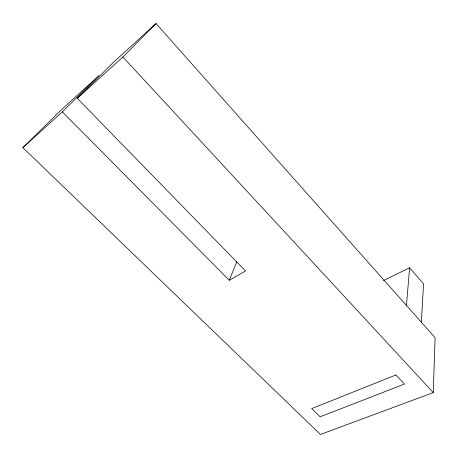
<?xml version="1.0" encoding="UTF-8"?>
<svg xmlns="http://www.w3.org/2000/svg" width="458" height="458" viewBox="0 0 458 458"><rect width="100%" height="100%" fill="white"/><g stroke="black" fill="none" stroke-linecap="round" stroke-linejoin="round"><path stroke-width="0.69" d="M433.262 392.598L435.1 337.706L156.035 23.535L113.115 62.626L77.276 98.338L245.545 270.981L229.275 280.25L62.334 111.889L22.9 147.659L320.463 434.465L433.262 392.598L122.881 56.975L156.035 23.535M421.354 322.317L423.553 283.903L409.612 267.775L383.466 280.577M406.441 305.412L409.612 267.775M229.275 280.25L236.717 261.884M62.334 111.889L98.957 75.524L61.338 109.788L22.9 147.659M77.276 98.338L122.881 56.975M395.901 374.976L311.732 408.593L320.136 416.797L404.443 384.067L395.901 374.976"/></g></svg>
